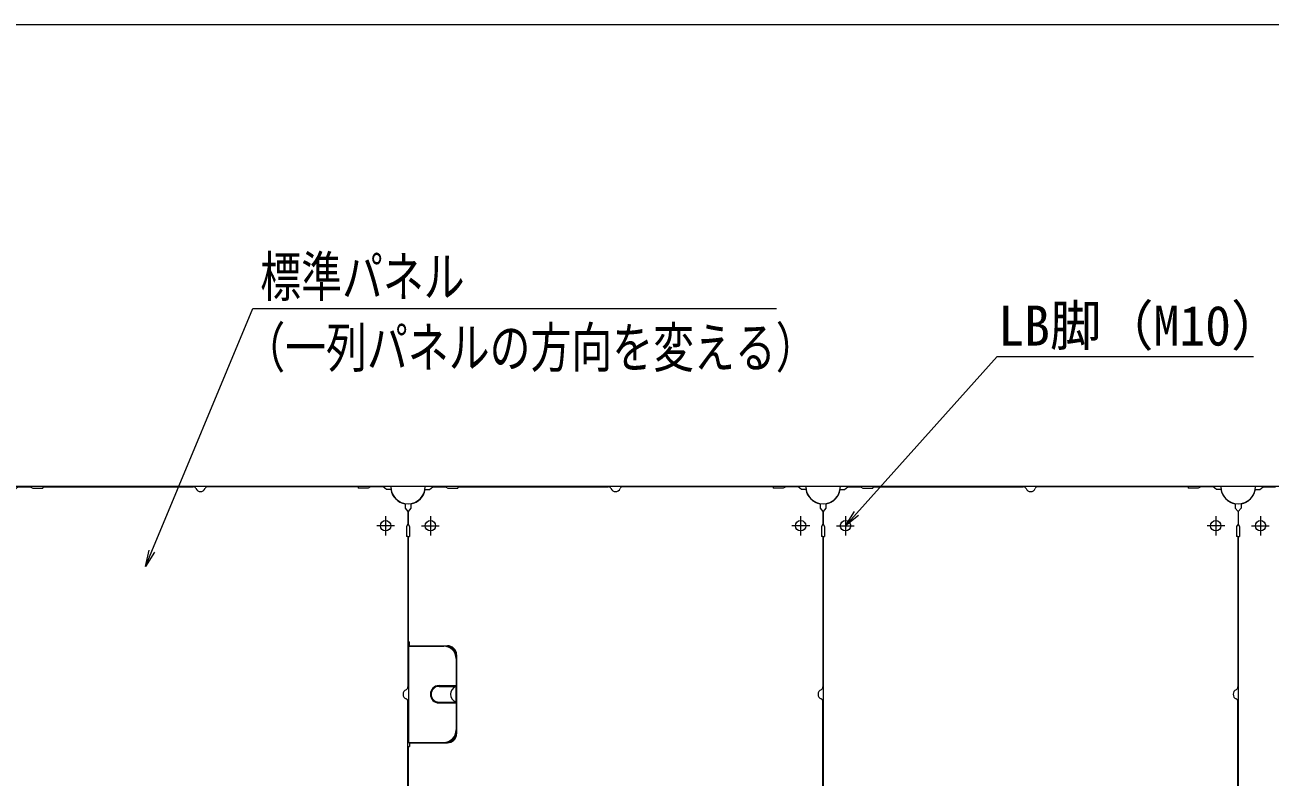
# Model space of a CAD drawing. Units: millimetres, scale not verified. Extents: x -600 to 600, y -416 to 415.
# Drawn here: x -397.2 to -172.2, y 279.5 to 415.4 of the extents above; entities that cross this region are included whole.
import ezdxf
from ezdxf.enums import TextEntityAlignment as Align

# ---------------------------------------------------------------- set-up
doc = ezdxf.new("R2010")
doc.units = ezdxf.units.MM
doc.header["$LTSCALE"] = 5
for name, color, linetype, lineweight in [('0-0_zumenwaku', 6, 'Continuous', 9), ('0-6_0', 3, 'Continuous', 9), ('0-A_center', 5, 'Continuous', 9), ('1-3_6文字', 2, 'Continuous', 9)]:
    doc.layers.add(name, color=color, linetype=linetype, lineweight=lineweight)
doc.styles.add('ＭＳ ゴシック', font='')
doc.styles.get('ＭＳ ゴシック').set_extended_font_data('MS Gothic')

# ---------------------------------------------------------------- blocks, each defined once
blk = doc.blocks.new('MLeader28')
at = {"layer": '1-3_6文字', "color": 1}
blk.add_line((-354.923, 364.154), (-261.373, 364.154), dxfattribs=at)
at = {"layer": '1-3_6文字'}
blk.add_line((-375.399, 317.572), (-374.245, 320.342), dxfattribs=at)
at = {"layer": '1-3_6文字', "color": 1}
blk.add_lwpolyline([(-374.245, 320.342), (-356.003, 364.154), (-354.923, 364.154)], dxfattribs=at)
at = {"layer": '1-3_6文字'}
blk.add_lwpolyline([(-373.784, 320.149), (-375.399, 317.572), (-374.707, 320.534)], dxfattribs=at)
at = {"layer": '1-3_6文字', "style": 'ＭＳ ゴシック', "width": 0.75}
for s, p in [('標準パネル', (-354.653, 364.146)), ('（一列パネルの方向を変える）', (-357.533, 351.346))]:
    blk.add_text(s, height=7.221, dxfattribs=at).set_placement(p, align=Align.BOTTOM_LEFT)
blk = doc.blocks.new('MLeader32')
at = {"layer": '1-3_6文字', "color": 1}
blk.add_line((-220.419, 355.487), (-175.189, 355.487), dxfattribs=at)
at = {"layer": '1-3_6文字'}
blk.add_line((-248.901, 324.898), (-246.9, 327.133), dxfattribs=at)
at = {"layer": '1-3_6文字', "color": 1}
blk.add_lwpolyline([(-246.9, 327.133), (-221.499, 355.487), (-220.419, 355.487)], dxfattribs=at)
at = {"layer": '1-3_6文字'}
blk.add_lwpolyline([(-246.527, 326.799), (-248.901, 324.898), (-247.272, 327.466)], dxfattribs=at)
at = {"layer": '1-3_6文字', "style": 'ＭＳ ゴシック', "width": 0.95}
blk.add_text('LB脚（M10）', height=7.221, dxfattribs=at).set_placement((-221.292, 355.3), align=Align.BOTTOM_LEFT)

msp = doc.modelspace()

# ---------------------------------------------------------------- linework, layer by layer
at = {"layer": '0-0_zumenwaku'}
msp.add_lwpolyline([(-600.026, -415.611), (599.974, -415.611), (599.974, 415.389), (-600.026, 415.389)], close=True, dxfattribs=at)
at = {"layer": '0-6_0'}
for p, q in [((-102.951, 331.983), (-522.951, 331.983)), ((-396.201, 331.968), (-395.751, 331.713)), ((-395.751, 331.713), (-393.951, 331.713)), ((-393.951, 331.953), (-366.774, 331.953)), ((-393.951, 331.953), (-393.951, 331.713)), ((-336.951, 331.953), (-364.129, 331.953)), ((-336.951, 331.953), (-336.951, 331.713)), ((-324.876, 331.458), (-324.051, 331.458)), ((-324.051, 331.458), (-323.451, 331.968)), ((-323.451, 331.968), (-321.201, 331.968)), ((-321.201, 331.968), (-320.751, 331.713)), ((-320.751, 331.713), (-318.951, 331.713)), ((-318.951, 331.953), (-291.774, 331.953)), ((-318.951, 331.953), (-318.951, 331.713)), ((-261.951, 331.953), (-289.129, 331.953)), ((-261.951, 331.953), (-261.951, 331.713)), ((-260.151, 331.713), (-261.951, 331.713)), ((-259.701, 331.968), (-260.151, 331.713)), ((-257.451, 331.968), (-259.701, 331.968)), ((-249.876, 331.458), (-249.051, 331.458)), ((-249.051, 331.458), (-248.451, 331.968)), ((-248.451, 331.968), (-246.201, 331.968)), ((-246.201, 331.968), (-245.751, 331.713)), ((-245.751, 331.713), (-243.951, 331.713)), ((-243.951, 331.953), (-216.774, 331.953)), ((-243.951, 331.953), (-243.951, 331.713)), ((-186.951, 331.953), (-214.129, 331.953)), ((-186.951, 331.953), (-186.951, 331.713)), ((-185.151, 331.713), (-186.951, 331.713)), ((-184.701, 331.968), (-185.151, 331.713)), ((-182.451, 331.968), (-184.701, 331.968)), ((-181.851, 331.458), (-182.451, 331.968)), ((-181.027, 331.458), (-181.851, 331.458)), ((-327.426, 328.907), (-327.426, 328.083)), ((-253.476, 328.907), (-253.476, 328.083)), ((-252.426, 328.907), (-252.426, 328.083)), ((-178.476, 328.907), (-178.476, 328.083)), ((-177.426, 328.907), (-177.426, 328.083)), ((-327.966, 327.483), (-327.966, 325.233)), ((-327.426, 328.083), (-327.936, 327.483)), ((-253.476, 328.083), (-252.966, 327.483)), ((-252.426, 328.083), (-252.936, 327.483)), ((-252.936, 327.483), (-252.936, 325.233)), ((-178.476, 328.083), (-177.966, 327.483)), ((-177.966, 327.483), (-177.966, 325.233)), ((-177.426, 328.083), (-177.936, 327.483)), ((-327.966, 325.233), (-328.221, 324.783)), ((-328.221, 324.783), (-328.221, 322.983)), ((-327.681, 324.783), (-327.681, 322.983)), ((-253.221, 324.783), (-253.221, 322.983)), ((-252.936, 325.233), (-252.681, 324.783)), ((-252.681, 324.783), (-252.681, 322.983)), ((-177.966, 325.233), (-178.221, 324.783)), ((-178.221, 324.783), (-178.221, 322.983)), ((-177.681, 324.783), (-177.681, 322.983)), ((-327.981, 322.983), (-328.221, 322.983)), ((-327.981, 322.983), (-327.981, 295.805)), ((-327.921, 322.983), (-327.921, 303.933)), ((-327.921, 322.983), (-327.681, 322.983)), ((-252.981, 322.983), (-253.221, 322.983)), ((-252.981, 322.983), (-252.981, 295.805)), ((-252.921, 322.983), (-252.921, 265.983)), ((-252.921, 322.983), (-252.681, 322.983)), ((-177.981, 322.983), (-178.221, 322.983)), ((-177.981, 322.983), (-177.981, 295.805)), ((-177.921, 322.983), (-177.921, 265.983)), ((-177.921, 322.983), (-177.681, 322.983)), ((-327.921, 303.933), (-327.681, 303.933)), ((-327.681, 303.183), (-327.681, 303.933)), ((-327.891, 303.183), (-321.501, 303.183)), ((-327.891, 303.183), (-327.891, 285.783)), ((-319.251, 300.933), (-319.251, 295.908)), ((-322.341, 296.058), (-319.401, 296.058)), ((-322.341, 295.908), (-319.401, 295.908)), ((-320.151, 296.058), (-320.151, 295.908)), ((-320.001, 296.058), (-320.001, 295.908)), ((-327.981, 265.983), (-327.981, 293.16)), ((-322.341, 293.058), (-319.401, 293.058)), ((-322.341, 292.908), (-319.401, 292.908)), ((-320.151, 293.058), (-320.151, 292.908)), ((-320.001, 293.058), (-320.001, 292.908)), ((-319.251, 293.058), (-319.251, 288.033)), ((-252.981, 265.983), (-252.981, 293.16)), ((-177.981, 265.983), (-177.981, 293.16)), ((-327.891, 285.783), (-321.501, 285.783)), ((-327.681, 285.783), (-327.681, 285.033)), ((-327.921, 285.033), (-327.921, 265.983)), ((-327.921, 285.033), (-327.681, 285.033))]:
    msp.add_line(p, q, dxfattribs=at)
at = {"layer": '0-6_0', "color": 2}
for p, q in [((-327.681, 303.258), (-320.826, 303.258)), ((-320.925, 303.108), (-320.826, 303.108)), ((-319.326, 301.608), (-319.326, 301.509)), ((-319.176, 301.608), (-319.176, 287.358)), ((-319.326, 295.881), (-319.326, 293.085)), ((-320.925, 285.858), (-320.826, 285.858)), ((-319.326, 287.358), (-319.326, 287.457)), ((-327.681, 285.708), (-320.826, 285.708))]:
    msp.add_line(p, q, dxfattribs=at)
at = {"layer": '0-6_0'}
for points in [[(-399.876, 331.458), (-399.051, 331.458), (-398.451, 331.968), (-396.201, 331.968)], [(-332.451, 331.968), (-334.701, 331.968), (-335.151, 331.713), (-336.951, 331.713)], [(-331.027, 331.458), (-331.851, 331.458), (-332.451, 331.968)], [(-256.027, 331.458), (-256.851, 331.458), (-257.451, 331.968)], [(-174.876, 331.458), (-174.051, 331.458), (-173.451, 331.968), (-171.201, 331.968)], [(-328.476, 328.907), (-328.476, 328.083), (-327.966, 327.483)], [(-327.936, 327.483), (-327.936, 325.233), (-327.681, 324.783)], [(-252.966, 327.483), (-252.966, 325.233), (-253.221, 324.783)], [(-177.936, 327.483), (-177.936, 325.233), (-177.681, 324.783)]]:
    msp.add_lwpolyline(points, dxfattribs=at)
for centre in [(-332.001, 324.933), (-323.901, 324.933), (-257.001, 324.933), (-248.901, 324.933), (-182.001, 324.933), (-173.901, 324.933)]:
    msp.add_circle(centre, 0.938, dxfattribs=at)
for centre, radius, start, end in [((-366.774, 331.413), 0.54, 23.31796, 90), ((-365.451, 331.983), 0.9, 203.31796, 336.68204), ((-364.129, 331.413), 0.54, 90, 156.68204), ((-327.951, 331.983), 3.12, 180, 0), ((-291.774, 331.413), 0.54, 23.31796, 90), ((-290.451, 331.983), 0.9, 203.31796, 336.68204), ((-289.129, 331.413), 0.54, 90, 156.68204), ((-252.951, 331.983), 3.12, 180, 0), ((-216.774, 331.413), 0.54, 23.31796, 90), ((-215.451, 331.983), 0.9, 203.31796, 336.68204), ((-214.129, 331.413), 0.54, 90, 156.68204), ((-177.951, 331.983), 3.12, 180, 0), ((-321.501, 300.933), 2.25, 0, 90), ((-327.951, 294.483), 0.9, 113.31796, 246.68204), ((-328.521, 295.805), 0.54, 293.31796, 0), ((-322.341, 294.483), 1.575, 90, 270), ((-322.341, 294.483), 1.425, 90, 270), ((-318.783, 294.483), 1.5, 108.19487, 251.80513), ((-319.401, 295.983), 0.075, 270, 90), ((-252.951, 294.483), 0.9, 113.31796, 246.68204), ((-253.521, 295.805), 0.54, 293.31796, 0), ((-177.951, 294.483), 0.9, 113.31796, 246.68204), ((-178.521, 295.805), 0.54, 293.31796, 0), ((-328.521, 293.16), 0.54, 0, 66.68204), ((-319.401, 292.983), 0.075, 270, 90), ((-253.521, 293.16), 0.54, 0, 66.68204), ((-178.521, 293.16), 0.54, 0, 66.68204), ((-321.501, 288.033), 2.25, 270, 0)]:
    msp.add_arc(centre, radius, start, end, dxfattribs=at)
at = {"layer": '0-6_0', "color": 2}
for centre, radius, start, end in [((-327.951, 331.983), 3.15, 189.59407, 260.40593), ((-327.951, 331.983), 3.15, 279.59407, 350.40593), ((-252.951, 331.983), 3.15, 189.59407, 260.40593), ((-252.951, 331.983), 3.15, 279.59407, 350.40593), ((-177.951, 331.983), 3.15, 189.59407, 260.40593), ((-177.951, 331.983), 3.15, 279.59407, 350.40593), ((-320.826, 301.608), 1.65, 0, 90), ((-320.826, 301.608), 1.5, 0, 90), ((-320.826, 287.358), 1.5, 270, 0), ((-320.826, 287.358), 1.65, 270, 0)]:
    msp.add_arc(centre, radius, start, end, dxfattribs=at)
at = {"layer": '0-A_center'}
for p, q in [((-332.001, 326.657), (-332.001, 323.19)), ((-323.901, 326.657), (-323.901, 323.19)), ((-257.001, 326.657), (-257.001, 323.19)), ((-248.901, 326.657), (-248.901, 323.19)), ((-182.001, 326.657), (-182.001, 323.19)), ((-173.901, 326.657), (-173.901, 323.19)), ((-330.362, 324.933), (-333.57, 324.933)), ((-325.54, 324.933), (-322.332, 324.933)), ((-255.362, 324.933), (-258.57, 324.933)), ((-250.54, 324.933), (-247.332, 324.933)), ((-180.362, 324.933), (-183.57, 324.933)), ((-175.54, 324.933), (-172.332, 324.933))]:
    msp.add_line(p, q, dxfattribs=at)

# ---------------------------------------------------------------- block references
at = {"layer": '1-3_6文字'}
for name in ['MLeader28', 'MLeader32']:
    msp.add_blockref(name, (0, 0), dxfattribs=at)

doc.saveas('drawing.dxf')
